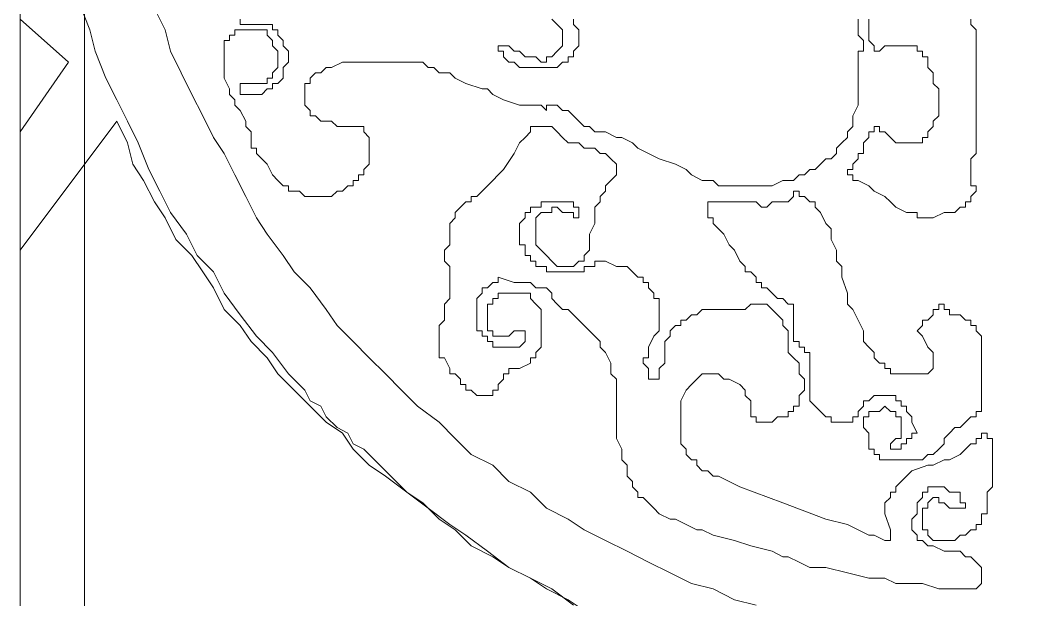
# Model space of a CAD drawing. Extents: x -66030 to 95157, y -13132 to 45879.
# Drawn here: x -50728 to -49999, y 27180 to 27601 of the extents above; entities that cross this region are included whole.
import ezdxf

# ---------------------------------------------------------------- set-up
doc = ezdxf.new("R2010")
doc.units = 0
doc.header["$LTSCALE"] = 100
doc.header["$MEASUREMENT"] = 0
doc.layers.get('0').update_dxf_attribs({"linetype": 'CONTINUOUS'})

msp = doc.modelspace()

# ---------------------------------------------------------------- linework, layer by layer
at = {"lineweight": 0}
for points in [[(-50727.7, 24422.57), (-49235.62, 24422.57), (-49235.62, 29164.42), (-50727.7, 29164.42), (-50727.7, 24422.57)], [(-50680.82, 24469.45), (-49282.49, 24469.45), (-49282.49, 29113.64), (-50680.82, 29113.64), (-50680.82, 24469.45)], [(-50403.5, 27469.23), (-50403.5, 27469.23), (-50403.5, 27469.23), (-50407.41, 27465.32), (-50407.41, 27465.32), (-50411.31, 27461.42), (-50411.31, 27461.42), (-50411.31, 27457.51), (-50415.22, 27453.6), (-50415.22, 27449.7), (-50415.22, 27441.89), (-50415.22, 27437.98), (-50419.12, 27434.07), (-50419.12, 27430.17), (-50419.12, 27426.26), (-50415.22, 27422.36), (-50415.22, 27414.55), (-50415.22, 27410.64), (-50415.22, 27406.73), (-50415.22, 27402.83), (-50415.22, 27398.92), (-50419.12, 27395.02), (-50419.12, 27383.3), (-50423.03, 27379.39), (-50423.03, 27375.49), (-50423.03, 27367.67), (-50423.03, 27367.67), (-50423.03, 27363.77), (-50423.03, 27363.77), (-50423.03, 27359.86), (-50423.03, 27355.96), (-50419.12, 27355.96), (-50415.22, 27348.14), (-50415.22, 27344.24), (-50411.31, 27344.24), (-50407.41, 27340.33), (-50407.41, 27336.43), (-50403.5, 27336.43), (-50403.5, 27332.52), (-50399.59, 27332.52), (-50395.69, 27328.61), (-50395.69, 27328.61), (-50391.78, 27328.61), (-50387.88, 27328.61), (-50387.88, 27328.61), (-50383.97, 27328.61), (-50383.97, 27332.52), (-50380.06, 27332.52), (-50380.06, 27336.43), (-50376.16, 27340.33), (-50376.16, 27344.24), (-50376.16, 27344.24), (-50372.25, 27344.24), (-50372.25, 27344.24), (-50372.25, 27348.14), (-50368.35, 27348.14), (-50368.35, 27348.14), (-50364.44, 27348.14), (-50356.63, 27352.05), (-50356.63, 27352.05), (-50356.63, 27352.05), (-50356.63, 27355.96), (-50352.72, 27355.96), (-50352.72, 27359.86), (-50352.72, 27359.86), (-50348.82, 27363.77), (-50348.82, 27367.67), (-50348.82, 27371.58), (-50348.82, 27371.58), (-50348.82, 27375.49), (-50348.82, 27379.39), (-50348.82, 27379.39), (-50348.82, 27383.3), (-50348.82, 27387.2), (-50348.82, 27387.2), (-50348.82, 27391.11), (-50352.72, 27395.02), (-50352.72, 27395.02), (-50356.63, 27398.92), (-50356.63, 27398.92), (-50356.63, 27402.83), (-50360.53, 27402.83), (-50364.44, 27402.83), (-50364.44, 27402.83), (-50368.35, 27402.83), (-50372.25, 27402.83), (-50376.16, 27402.83), (-50376.16, 27402.83), (-50380.06, 27402.83), (-50380.06, 27398.92), (-50383.97, 27398.92), (-50383.97, 27395.02), (-50387.88, 27395.02), (-50387.88, 27391.11), (-50387.88, 27387.2), (-50387.88, 27387.2), (-50387.88, 27383.3), (-50387.88, 27379.39), (-50387.88, 27375.49), (-50383.97, 27375.49), (-50383.97, 27371.58), (-50380.06, 27371.58), (-50380.06, 27371.58), (-50376.16, 27371.58), (-50376.16, 27371.58), (-50376.16, 27371.58), (-50372.25, 27371.58), (-50372.25, 27371.58), (-50372.25, 27371.58), (-50368.35, 27375.49), (-50368.35, 27375.49), (-50368.35, 27375.49), (-50364.44, 27375.49), (-50360.53, 27375.49), (-50360.53, 27371.58), (-50360.53, 27371.58), (-50360.53, 27371.58), (-50360.53, 27367.67), (-50360.53, 27367.67), (-50360.53, 27367.67), (-50364.44, 27363.77), (-50364.44, 27363.77), (-50364.44, 27363.77), (-50368.35, 27363.77), (-50368.35, 27363.77), (-50372.25, 27363.77), (-50372.25, 27363.77), (-50372.25, 27363.77), (-50376.16, 27363.77), (-50376.16, 27363.77), (-50380.06, 27363.77), (-50383.97, 27363.77), (-50383.97, 27367.67), (-50387.88, 27367.67), (-50387.88, 27367.67), (-50387.88, 27371.58), (-50391.78, 27371.58), (-50391.78, 27371.58), (-50391.78, 27375.49), (-50395.69, 27375.49), (-50395.69, 27379.39), (-50395.69, 27379.39), (-50395.69, 27383.3), (-50395.69, 27383.3), (-50395.69, 27387.2), (-50395.69, 27387.2), (-50395.69, 27391.11), (-50395.69, 27391.11), (-50395.69, 27395.02), (-50395.69, 27395.02), (-50395.69, 27398.92), (-50395.69, 27398.92), (-50391.78, 27402.83), (-50391.78, 27402.83), (-50391.78, 27406.73), (-50387.88, 27406.73), (-50387.88, 27406.73), (-50383.97, 27410.64), (-50383.97, 27410.64), (-50380.06, 27410.64), (-50380.06, 27414.55), (-50368.35, 27410.64), (-50360.53, 27410.64), (-50356.63, 27410.64), (-50352.72, 27406.73), (-50348.82, 27406.73), (-50344.91, 27406.73), (-50344.91, 27406.73), (-50341, 27402.83), (-50341, 27402.83), (-50341, 27402.83), (-50341, 27402.83), (-50341, 27398.92), (-50341, 27398.92), (-50341, 27398.92), (-50337.1, 27395.02), (-50333.19, 27391.11), (-50329.29, 27391.11), (-50325.38, 27387.2), (-50321.47, 27383.3), (-50317.57, 27379.39), (-50317.57, 27379.39), (-50313.66, 27375.49), (-50309.76, 27371.58), (-50309.76, 27371.58), (-50305.85, 27367.67), (-50305.85, 27363.77), (-50301.94, 27359.86), (-50298.04, 27352.05), (-50298.04, 27348.14), (-50298.04, 27344.24), (-50298.04, 27344.24), (-50294.13, 27340.33), (-50294.13, 27332.52), (-50294.13, 27324.71), (-50294.13, 27312.99), (-50294.13, 27305.18), (-50294.13, 27297.37), (-50290.23, 27289.55), (-50290.23, 27285.65), (-50290.23, 27281.74), (-50286.32, 27277.84), (-50286.32, 27273.93), (-50286.32, 27270.02), (-50282.41, 27266.12), (-50282.41, 27262.21), (-50278.51, 27258.31), (-50278.51, 27254.4), (-50274.6, 27254.4), (-50270.7, 27250.49), (-50266.79, 27246.59), (-50266.79, 27246.59), (-50262.89, 27242.68), (-50255.07, 27238.78), (-50251.17, 27238.78), (-50243.36, 27234.87), (-50235.54, 27230.96), (-50231.64, 27230.96), (-50223.83, 27227.06), (-50208.2, 27223.15), (-50196.48, 27219.25), (-50180.86, 27215.34), (-50173.05, 27211.43), (-50169.14, 27211.43), (-50161.33, 27207.53), (-50153.52, 27203.62), (-50149.61, 27203.62), (-50141.8, 27203.62), (-50126.18, 27199.72), (-50110.55, 27195.81), (-50098.83, 27195.81), (-50091.02, 27191.9), (-50079.3, 27191.9), (-50071.49, 27191.9), (-50059.77, 27188), (-50051.96, 27188), (-50044.15, 27188), (-50040.24, 27188), (-50036.34, 27188), (-50032.43, 27188), (-50032.43, 27188), (-50028.53, 27191.9), (-50028.53, 27191.9), (-50028.53, 27191.9), (-50028.53, 27191.9), (-50028.53, 27195.81), (-50028.53, 27195.81), (-50028.53, 27199.72), (-50028.53, 27199.72), (-50028.53, 27203.62), (-50032.43, 27207.53), (-50032.43, 27207.53), (-50032.43, 27207.53), (-50036.34, 27211.43), (-50040.24, 27211.43), (-50040.24, 27211.43), (-50044.15, 27215.34), (-50048.06, 27215.34), (-50051.96, 27215.34), (-50055.87, 27215.34), (-50063.68, 27219.25), (-50063.68, 27219.25), (-50067.59, 27219.25), (-50071.49, 27223.15), (-50071.49, 27223.15), (-50075.4, 27223.15), (-50075.4, 27223.15), (-50075.4, 27227.06), (-50075.4, 27227.06), (-50075.4, 27227.06), (-50079.3, 27230.96), (-50079.3, 27234.87), (-50079.3, 27234.87), (-50079.3, 27238.78), (-50075.4, 27242.68), (-50075.4, 27246.59), (-50075.4, 27246.59), (-50075.4, 27250.49), (-50071.49, 27254.4), (-50071.49, 27254.4), (-50071.49, 27258.31), (-50067.59, 27258.31), (-50067.59, 27262.21), (-50063.68, 27262.21), (-50059.77, 27262.21), (-50055.87, 27262.21), (-50055.87, 27262.21), (-50051.96, 27258.31), (-50048.06, 27258.31), (-50048.06, 27258.31), (-50044.15, 27258.31), (-50044.15, 27254.4), (-50044.15, 27254.4), (-50044.15, 27250.49), (-50040.24, 27250.49), (-50040.24, 27246.59), (-50044.15, 27246.59), (-50044.15, 27246.59), (-50044.15, 27246.59), (-50044.15, 27246.59), (-50044.15, 27246.59), (-50048.06, 27246.59), (-50048.06, 27246.59), (-50051.96, 27246.59), (-50055.87, 27250.49), (-50059.77, 27250.49), (-50059.77, 27254.4), (-50063.68, 27254.4), (-50063.68, 27254.4), (-50063.68, 27254.4), (-50067.59, 27250.49), (-50067.59, 27250.49), (-50067.59, 27250.49), (-50067.59, 27250.49), (-50067.59, 27246.59), (-50071.49, 27246.59), (-50071.49, 27242.68), (-50071.49, 27238.78), (-50071.49, 27234.87), (-50071.49, 27234.87), (-50071.49, 27230.96), (-50067.59, 27230.96), (-50067.59, 27227.06), (-50067.59, 27227.06), (-50067.59, 27227.06), (-50063.68, 27223.15), (-50063.68, 27223.15), (-50063.68, 27223.15), (-50059.77, 27223.15), (-50055.87, 27223.15), (-50051.96, 27223.15), (-50048.06, 27223.15), (-50048.06, 27223.15), (-50044.15, 27227.06), (-50040.24, 27227.06), (-50040.24, 27227.06), (-50036.34, 27230.96), (-50036.34, 27230.96), (-50032.43, 27230.96), (-50032.43, 27234.87), (-50028.53, 27234.87), (-50028.53, 27238.78), (-50028.53, 27242.68), (-50024.62, 27242.68), (-50024.62, 27246.59), (-50024.62, 27250.49), (-50024.62, 27250.49), (-50024.62, 27254.4), (-50024.62, 27258.31), (-50020.72, 27262.21), (-50020.72, 27262.21), (-50020.72, 27266.12), (-50020.72, 27273.93), (-50020.72, 27277.84), (-50020.72, 27281.74), (-50020.72, 27285.65), (-50020.72, 27289.55), (-50020.72, 27297.37), (-50024.62, 27297.37), (-50024.62, 27297.37), (-50024.62, 27301.27), (-50024.62, 27301.27), (-50024.62, 27301.27), (-50024.62, 27301.27), (-50028.53, 27301.27), (-50028.53, 27301.27), (-50028.53, 27301.27), (-50028.53, 27297.37), (-50032.43, 27297.37), (-50032.43, 27293.46), (-50036.34, 27293.46), (-50036.34, 27293.46), (-50040.24, 27289.55), (-50040.24, 27289.55), (-50044.15, 27285.65), (-50051.96, 27281.74), (-50055.87, 27281.74), (-50063.68, 27277.84), (-50067.59, 27277.84), (-50079.3, 27273.93), (-50083.21, 27270.02), (-50087.12, 27266.12), (-50091.02, 27262.21), (-50091.02, 27262.21), (-50091.02, 27258.31), (-50094.93, 27258.31), (-50094.93, 27258.31), (-50094.93, 27254.4), (-50098.83, 27250.49), (-50098.83, 27250.49), (-50098.83, 27246.59), (-50098.83, 27246.59), (-50098.83, 27242.68), (-50094.93, 27230.96), (-50094.93, 27227.06), (-50094.93, 27227.06), (-50094.93, 27227.06), (-50094.93, 27223.15), (-50094.93, 27223.15), (-50098.83, 27223.15), (-50098.83, 27223.15), (-50098.83, 27223.15), (-50106.65, 27227.06), (-50110.55, 27227.06), (-50126.18, 27234.87), (-50141.8, 27238.78), (-50173.05, 27250.49), (-50204.3, 27262.21), (-50212.11, 27266.12), (-50219.92, 27270.02), (-50223.83, 27270.02), (-50227.73, 27273.93), (-50231.64, 27273.93), (-50235.54, 27277.84), (-50235.54, 27281.74), (-50239.45, 27281.74), (-50243.36, 27285.65), (-50243.36, 27289.55), (-50247.26, 27293.46), (-50247.26, 27297.37), (-50247.26, 27301.27), (-50247.26, 27305.18), (-50247.26, 27309.08), (-50247.26, 27312.99), (-50247.26, 27320.8), (-50247.26, 27324.71), (-50243.36, 27332.52), (-50239.45, 27336.43), (-50235.54, 27340.33), (-50235.54, 27340.33), (-50235.54, 27340.33), (-50231.64, 27344.24), (-50231.64, 27344.24), (-50227.73, 27344.24), (-50227.73, 27344.24), (-50223.83, 27344.24), (-50219.92, 27344.24), (-50216.01, 27340.33), (-50212.11, 27340.33), (-50204.3, 27336.43), (-50204.3, 27336.43), (-50204.3, 27336.43), (-50200.39, 27332.52), (-50200.39, 27332.52), (-50200.39, 27332.52), (-50200.39, 27328.61), (-50196.48, 27324.71), (-50196.48, 27320.8), (-50196.48, 27316.9), (-50196.48, 27316.9), (-50196.48, 27312.99), (-50192.58, 27312.99), (-50192.58, 27312.99), (-50192.58, 27309.08), (-50192.58, 27309.08), (-50188.67, 27309.08), (-50188.67, 27309.08), (-50184.77, 27309.08), (-50180.86, 27309.08), (-50180.86, 27309.08), (-50176.95, 27312.99), (-50173.05, 27312.99), (-50173.05, 27312.99), (-50169.14, 27312.99), (-50169.14, 27312.99), (-50169.14, 27316.9), (-50165.24, 27316.9), (-50165.24, 27316.9), (-50165.24, 27320.8), (-50161.33, 27320.8), (-50161.33, 27324.71), (-50161.33, 27328.61), (-50157.42, 27332.52), (-50157.42, 27332.52), (-50157.42, 27336.43), (-50157.42, 27340.33), (-50161.33, 27344.24), (-50161.33, 27348.14), (-50161.33, 27352.05), (-50165.24, 27355.96), (-50165.24, 27355.96), (-50169.14, 27359.86), (-50169.14, 27359.86), (-50169.14, 27359.86), (-50169.14, 27363.77), (-50169.14, 27367.67), (-50169.14, 27371.58), (-50169.14, 27375.49), (-50173.05, 27379.39), (-50173.05, 27379.39), (-50173.05, 27383.3), (-50173.05, 27383.3), (-50176.95, 27387.2), (-50176.95, 27387.2), (-50176.95, 27387.2), (-50180.86, 27391.11), (-50180.86, 27391.11), (-50180.86, 27391.11), (-50184.77, 27395.02), (-50184.77, 27395.02), (-50188.67, 27395.02), (-50188.67, 27395.02), (-50192.58, 27395.02), (-50192.58, 27395.02), (-50196.48, 27395.02), (-50200.39, 27391.11), (-50204.3, 27391.11), (-50208.2, 27391.11), (-50212.11, 27391.11), (-50216.01, 27391.11), (-50219.92, 27391.11), (-50223.83, 27391.11), (-50227.73, 27391.11), (-50231.64, 27391.11), (-50235.54, 27387.2), (-50239.45, 27387.2), (-50243.36, 27383.3), (-50247.26, 27383.3), (-50247.26, 27379.39), (-50251.17, 27379.39), (-50251.17, 27379.39), (-50255.07, 27375.49), (-50255.07, 27375.49), (-50255.07, 27371.58), (-50255.07, 27371.58), (-50258.98, 27367.67), (-50258.98, 27367.67), (-50258.98, 27363.77), (-50258.98, 27363.77), (-50258.98, 27359.86), (-50258.98, 27355.96), (-50258.98, 27352.05), (-50262.89, 27348.14), (-50262.89, 27344.24), (-50262.89, 27344.24), (-50262.89, 27340.33), (-50262.89, 27340.33), (-50266.79, 27340.33), (-50266.79, 27340.33), (-50266.79, 27340.33), (-50266.79, 27340.33), (-50270.7, 27340.33), (-50270.7, 27344.24), (-50270.7, 27344.24), (-50270.7, 27348.14), (-50274.6, 27352.05), (-50274.6, 27355.96), (-50270.7, 27355.96), (-50270.7, 27359.86), (-50270.7, 27363.77), (-50266.79, 27371.58), (-50262.89, 27375.49), (-50262.89, 27379.39), (-50262.89, 27383.3), (-50262.89, 27383.3), (-50262.89, 27387.2), (-50262.89, 27391.11), (-50262.89, 27395.02), (-50262.89, 27398.92), (-50266.79, 27398.92), (-50266.79, 27402.83), (-50266.79, 27402.83), (-50270.7, 27406.73), (-50270.7, 27410.64), (-50274.6, 27410.64), (-50274.6, 27414.55), (-50278.51, 27414.55), (-50282.41, 27418.45), (-50282.41, 27418.45), (-50286.32, 27422.36), (-50290.23, 27422.36), (-50294.13, 27422.36), (-50294.13, 27422.36), (-50301.94, 27426.26), (-50309.76, 27426.26), (-50309.76, 27422.36), (-50313.66, 27422.36), (-50317.57, 27422.36), (-50317.57, 27418.45), (-50321.47, 27418.45), (-50321.47, 27418.45), (-50325.38, 27418.45), (-50329.29, 27418.45), (-50329.29, 27418.45), (-50333.19, 27418.45), (-50337.1, 27418.45), (-50337.1, 27418.45), (-50341, 27418.45), (-50344.91, 27418.45), (-50344.91, 27422.36), (-50348.82, 27422.36), (-50348.82, 27422.36), (-50352.72, 27422.36), (-50352.72, 27426.26), (-50356.63, 27426.26), (-50356.63, 27430.17), (-50360.53, 27430.17), (-50360.53, 27430.17), (-50360.53, 27434.07), (-50360.53, 27434.07), (-50360.53, 27437.98), (-50364.44, 27437.98), (-50364.44, 27441.89), (-50364.44, 27441.89), (-50364.44, 27445.79), (-50364.44, 27449.7), (-50364.44, 27453.6), (-50360.53, 27457.51), (-50360.53, 27457.51), (-50360.53, 27461.42), (-50356.63, 27461.42), (-50356.63, 27461.42), (-50356.63, 27465.32), (-50352.72, 27465.32), (-50352.72, 27465.32), (-50348.82, 27465.32), (-50348.82, 27469.23), (-50344.91, 27469.23), (-50344.91, 27469.23), (-50341, 27469.23), (-50341, 27469.23), (-50337.1, 27469.23), (-50337.1, 27469.23), (-50333.19, 27469.23), (-50329.29, 27469.23), (-50329.29, 27469.23), (-50325.38, 27469.23), (-50325.38, 27465.32), (-50321.47, 27465.32), (-50321.47, 27461.42), (-50321.47, 27461.42), (-50321.47, 27461.42), (-50321.47, 27457.51), (-50321.47, 27457.51), (-50321.47, 27457.51), (-50321.47, 27457.51), (-50321.47, 27457.51), (-50325.38, 27457.51), (-50325.38, 27461.42), (-50329.29, 27461.42), (-50329.29, 27461.42), (-50333.19, 27461.42), (-50333.19, 27461.42), (-50337.1, 27465.32), (-50337.1, 27465.32), (-50341, 27465.32), (-50341, 27461.42), (-50344.91, 27461.42), (-50344.91, 27461.42), (-50348.82, 27461.42), (-50348.82, 27461.42), (-50352.72, 27457.51), (-50352.72, 27457.51), (-50352.72, 27453.6), (-50352.72, 27449.7), (-50352.72, 27445.79), (-50352.72, 27441.89), (-50352.72, 27437.98), (-50348.82, 27434.07), (-50348.82, 27434.07), (-50344.91, 27430.17), (-50344.91, 27430.17), (-50341, 27426.26), (-50341, 27426.26), (-50337.1, 27422.36), (-50333.19, 27422.36), (-50333.19, 27422.36), (-50329.29, 27422.36), (-50329.29, 27422.36), (-50325.38, 27422.36), (-50325.38, 27422.36), (-50325.38, 27422.36), (-50321.47, 27426.26), (-50321.47, 27426.26), (-50317.57, 27426.26), (-50317.57, 27426.26), (-50317.57, 27430.17), (-50313.66, 27434.07), (-50313.66, 27434.07), (-50313.66, 27437.98), (-50313.66, 27441.89), (-50313.66, 27445.79), (-50309.76, 27453.6), (-50309.76, 27457.51), (-50309.76, 27461.42), (-50309.76, 27465.32), (-50309.76, 27465.32), (-50305.85, 27469.23), (-50305.85, 27473.13), (-50301.94, 27477.04), (-50301.94, 27480.95), (-50298.04, 27484.85), (-50298.04, 27484.85), (-50294.13, 27488.76), (-50294.13, 27488.76), (-50294.13, 27492.66), (-50294.13, 27492.66), (-50294.13, 27496.57), (-50298.04, 27500.48), (-50298.04, 27500.48), (-50298.04, 27500.48), (-50298.04, 27500.48), (-50298.04, 27500.48), (-50301.94, 27504.38), (-50305.85, 27504.38), (-50309.76, 27508.29), (-50317.57, 27508.29), (-50321.47, 27512.19), (-50325.38, 27512.19), (-50325.38, 27512.19), (-50325.38, 27512.19), (-50329.29, 27512.19), (-50329.29, 27512.19), (-50329.29, 27512.19), (-50333.19, 27516.1), (-50333.19, 27516.1), (-50337.1, 27520.01), (-50341, 27523.91), (-50344.91, 27523.91), (-50344.91, 27523.91), (-50348.82, 27523.91), (-50348.82, 27523.91), (-50352.72, 27523.91), (-50352.72, 27523.91), (-50352.72, 27523.91), (-50356.63, 27523.91), (-50356.63, 27520.01), (-50360.53, 27516.1), (-50364.44, 27512.19), (-50368.35, 27504.38), (-50376.16, 27492.66), (-50380.06, 27488.76), (-50383.97, 27484.85), (-50387.88, 27480.95), (-50391.78, 27477.04), (-50391.78, 27477.04), (-50395.69, 27473.13), (-50395.69, 27473.13), (-50395.69, 27473.13), (-50399.59, 27473.13), (-50399.59, 27469.23), (-50399.59, 27469.23), (-50403.5, 27469.23)], [(-50192.58, 27469.23), (-50192.58, 27469.23), (-50196.48, 27469.23), (-50208.2, 27469.23), (-50219.92, 27469.23), (-50227.73, 27469.23), (-50227.73, 27469.23), (-50227.73, 27469.23), (-50227.73, 27469.23), (-50227.73, 27465.32), (-50227.73, 27465.32), (-50227.73, 27461.42), (-50227.73, 27461.42), (-50227.73, 27457.51), (-50227.73, 27457.51), (-50223.83, 27457.51), (-50223.83, 27457.51), (-50223.83, 27453.6), (-50216.01, 27445.79), (-50212.11, 27437.98), (-50208.2, 27434.07), (-50204.3, 27426.26), (-50200.39, 27422.36), (-50200.39, 27418.45), (-50196.48, 27418.45), (-50192.58, 27414.55), (-50192.58, 27410.64), (-50188.67, 27410.64), (-50188.67, 27406.73), (-50184.77, 27406.73), (-50180.86, 27402.83), (-50180.86, 27402.83), (-50176.95, 27398.92), (-50173.05, 27398.92), (-50169.14, 27395.02), (-50169.14, 27395.02), (-50169.14, 27395.02), (-50165.24, 27395.02), (-50165.24, 27391.11), (-50165.24, 27391.11), (-50165.24, 27387.2), (-50165.24, 27387.2), (-50165.24, 27383.3), (-50165.24, 27379.39), (-50165.24, 27375.49), (-50165.24, 27371.58), (-50165.24, 27371.58), (-50165.24, 27367.67), (-50161.33, 27367.67), (-50161.33, 27367.67), (-50161.33, 27363.77), (-50157.42, 27363.77), (-50157.42, 27363.77), (-50157.42, 27359.86), (-50153.52, 27359.86), (-50153.52, 27355.96), (-50153.52, 27355.96), (-50153.52, 27352.05), (-50153.52, 27348.14), (-50153.52, 27348.14), (-50153.52, 27344.24), (-50153.52, 27340.33), (-50153.52, 27336.43), (-50153.52, 27336.43), (-50153.52, 27332.52), (-50153.52, 27332.52), (-50153.52, 27328.61), (-50153.52, 27328.61), (-50153.52, 27324.71), (-50153.52, 27324.71), (-50153.52, 27324.71), (-50149.61, 27320.8), (-50149.61, 27320.8), (-50145.71, 27316.9), (-50145.71, 27316.9), (-50141.8, 27312.99), (-50137.89, 27312.99), (-50137.89, 27309.08), (-50133.99, 27309.08), (-50130.08, 27309.08), (-50130.08, 27309.08), (-50126.18, 27309.08), (-50126.18, 27309.08), (-50122.27, 27309.08), (-50122.27, 27312.99), (-50118.36, 27312.99), (-50118.36, 27312.99), (-50118.36, 27316.9), (-50114.46, 27320.8), (-50114.46, 27320.8), (-50114.46, 27324.71), (-50110.55, 27324.71), (-50110.55, 27324.71), (-50106.65, 27328.61), (-50106.65, 27328.61), (-50102.74, 27328.61), (-50098.83, 27328.61), (-50098.83, 27328.61), (-50094.93, 27328.61), (-50091.02, 27328.61), (-50091.02, 27324.71), (-50087.12, 27324.71), (-50087.12, 27324.71), (-50087.12, 27320.8), (-50083.21, 27320.8), (-50083.21, 27316.9), (-50083.21, 27316.9), (-50079.3, 27312.99), (-50079.3, 27312.99), (-50079.3, 27309.08), (-50075.4, 27301.27), (-50079.3, 27301.27), (-50079.3, 27301.27), (-50079.3, 27297.37), (-50079.3, 27297.37), (-50083.21, 27297.37), (-50083.21, 27293.46), (-50083.21, 27293.46), (-50087.12, 27293.46), (-50087.12, 27289.55), (-50087.12, 27289.55), (-50091.02, 27289.55), (-50091.02, 27289.55), (-50091.02, 27289.55), (-50094.93, 27289.55), (-50094.93, 27289.55), (-50094.93, 27293.46), (-50094.93, 27293.46), (-50094.93, 27293.46), (-50094.93, 27293.46), (-50091.02, 27297.37), (-50091.02, 27297.37), (-50091.02, 27297.37), (-50087.12, 27297.37), (-50087.12, 27301.27), (-50087.12, 27305.18), (-50087.12, 27305.18), (-50087.12, 27309.08), (-50087.12, 27312.99), (-50091.02, 27312.99), (-50091.02, 27316.9), (-50091.02, 27316.9), (-50091.02, 27316.9), (-50091.02, 27316.9), (-50094.93, 27316.9), (-50098.83, 27320.8), (-50098.83, 27320.8), (-50102.74, 27316.9), (-50106.65, 27316.9), (-50106.65, 27316.9), (-50110.55, 27316.9), (-50110.55, 27312.99), (-50110.55, 27312.99), (-50114.46, 27312.99), (-50114.46, 27309.08), (-50114.46, 27309.08), (-50114.46, 27305.18), (-50110.55, 27301.27), (-50110.55, 27297.37), (-50110.55, 27293.46), (-50110.55, 27289.55), (-50106.65, 27289.55), (-50106.65, 27285.65), (-50106.65, 27285.65), (-50102.74, 27285.65), (-50102.74, 27281.74), (-50098.83, 27281.74), (-50094.93, 27281.74), (-50094.93, 27281.74), (-50091.02, 27281.74), (-50091.02, 27281.74), (-50087.12, 27281.74), (-50083.21, 27281.74), (-50083.21, 27281.74), (-50079.3, 27281.74), (-50075.4, 27281.74), (-50075.4, 27281.74), (-50071.49, 27281.74), (-50067.59, 27285.65), (-50063.68, 27285.65), (-50063.68, 27285.65), (-50059.77, 27289.55), (-50059.77, 27289.55), (-50055.87, 27293.46), (-50055.87, 27293.46), (-50055.87, 27297.37), (-50055.87, 27297.37), (-50051.96, 27301.27), (-50051.96, 27301.27), (-50048.06, 27305.18), (-50048.06, 27305.18), (-50044.15, 27305.18), (-50040.24, 27309.08), (-50036.34, 27312.99), (-50036.34, 27312.99), (-50032.43, 27312.99), (-50032.43, 27316.9), (-50028.53, 27316.9), (-50028.53, 27320.8), (-50028.53, 27320.8), (-50028.53, 27324.71), (-50028.53, 27324.71), (-50028.53, 27332.52), (-50028.53, 27336.43), (-50028.53, 27340.33), (-50028.53, 27344.24), (-50028.53, 27348.14), (-50028.53, 27352.05), (-50028.53, 27359.86), (-50028.53, 27363.77), (-50028.53, 27367.67), (-50028.53, 27371.58), (-50032.43, 27375.49), (-50032.43, 27379.39), (-50036.34, 27379.39), (-50036.34, 27383.3), (-50036.34, 27383.3), (-50040.24, 27383.3), (-50040.24, 27383.3), (-50040.24, 27383.3), (-50044.15, 27387.2), (-50044.15, 27387.2), (-50048.06, 27387.2), (-50051.96, 27387.2), (-50051.96, 27387.2), (-50051.96, 27391.11), (-50051.96, 27391.11), (-50051.96, 27391.11), (-50055.87, 27391.11), (-50055.87, 27395.02), (-50059.77, 27395.02), (-50059.77, 27391.11), (-50059.77, 27391.11), (-50063.68, 27391.11), (-50063.68, 27391.11), (-50063.68, 27387.2), (-50067.59, 27383.3), (-50071.49, 27383.3), (-50071.49, 27379.39), (-50075.4, 27375.49), (-50075.4, 27375.49), (-50071.49, 27371.58), (-50067.59, 27363.77), (-50063.68, 27359.86), (-50063.68, 27355.96), (-50063.68, 27352.05), (-50063.68, 27352.05), (-50063.68, 27352.05), (-50063.68, 27348.14), (-50063.68, 27348.14), (-50063.68, 27348.14), (-50063.68, 27348.14), (-50067.59, 27344.24), (-50067.59, 27344.24), (-50071.49, 27344.24), (-50075.4, 27344.24), (-50075.4, 27344.24), (-50079.3, 27344.24), (-50083.21, 27344.24), (-50083.21, 27344.24), (-50087.12, 27344.24), (-50091.02, 27344.24), (-50091.02, 27344.24), (-50094.93, 27344.24), (-50094.93, 27348.14), (-50098.83, 27348.14), (-50098.83, 27352.05), (-50102.74, 27352.05), (-50106.65, 27355.96), (-50106.65, 27359.86), (-50110.55, 27363.77), (-50110.55, 27363.77), (-50114.46, 27367.67), (-50114.46, 27375.49), (-50118.36, 27383.3), (-50122.27, 27391.11), (-50126.18, 27395.02), (-50126.18, 27398.92), (-50126.18, 27402.83), (-50130.08, 27414.55), (-50130.08, 27422.36), (-50133.99, 27426.26), (-50133.99, 27434.07), (-50137.89, 27441.89), (-50137.89, 27449.7), (-50141.8, 27453.6), (-50145.71, 27461.42), (-50145.71, 27461.42), (-50149.61, 27465.32), (-50149.61, 27469.23), (-50153.52, 27469.23), (-50153.52, 27469.23), (-50157.42, 27473.13), (-50157.42, 27473.13), (-50161.33, 27473.13), (-50161.33, 27477.04), (-50165.24, 27477.04), (-50165.24, 27473.13), (-50165.24, 27473.13), (-50165.24, 27473.13), (-50169.14, 27469.23), (-50169.14, 27469.23), (-50173.05, 27469.23), (-50176.95, 27469.23), (-50180.86, 27469.23), (-50184.77, 27465.32), (-50188.67, 27465.32), (-50192.58, 27469.23)]]:
    msp.add_lwpolyline(points, close=True, dxfattribs=at)
for points in [[(-50325.38, 27176.28), (-50341, 27188), (-50356.63, 27195.81), (-50372.25, 27203.62), (-50387.88, 27215.34), (-50403.5, 27227.06), (-50415.22, 27234.87), (-50430.84, 27246.59), (-50446.47, 27258.31), (-50458.18, 27270.02), (-50469.9, 27281.74), (-50477.71, 27289.55), (-50485.53, 27293.46), (-50489.43, 27301.27), (-50497.24, 27305.18), (-50505.06, 27312.99), (-50508.96, 27320.8), (-50516.77, 27324.71), (-50520.68, 27332.52), (-50532.4, 27344.24), (-50544.11, 27359.86), (-50555.83, 27371.58), (-50567.55, 27387.2), (-50579.27, 27402.83), (-50587.08, 27418.45), (-50598.8, 27430.17), (-50606.61, 27445.79), (-50618.33, 27461.42), (-50626.14, 27477.04), (-50633.95, 27492.66), (-50641.76, 27512.19), (-50649.58, 27527.82), (-50657.39, 27543.44), (-50665.2, 27559.07), (-50673.01, 27578.6), (-50676.92, 27594.22), (-50684.73, 27613.75)], [(-50192.58, 27176.28), (-50208.2, 27180.19), (-50223.83, 27188), (-50239.45, 27191.9), (-50255.07, 27199.72), (-50270.7, 27207.53), (-50286.32, 27215.34), (-50301.94, 27223.15), (-50317.57, 27230.96), (-50329.29, 27238.78), (-50344.91, 27246.59), (-50356.63, 27258.31), (-50372.25, 27266.12), (-50383.97, 27277.84), (-50399.59, 27285.65), (-50411.31, 27297.37), (-50423.03, 27309.08), (-50438.65, 27320.8), (-50450.37, 27332.52), (-50462.09, 27344.24), (-50473.81, 27355.96), (-50485.53, 27367.67), (-50497.24, 27379.39), (-50505.06, 27391.11), (-50516.77, 27406.73), (-50528.49, 27418.45), (-50536.3, 27430.17), (-50548.02, 27445.79), (-50555.83, 27457.51), (-50563.64, 27473.13), (-50571.46, 27488.76), (-50579.27, 27504.38), (-50587.08, 27516.1), (-50594.89, 27531.72), (-50602.7, 27547.35), (-50610.52, 27562.97), (-50618.33, 27578.6), (-50622.23, 27594.22), (-50630.05, 27609.84)], [(-50727.7, 27602.03), (-50692.54, 27570.78), (-50727.7, 27520.01), (-50727.7, 27434.07), (-50657.39, 27527.82), (-50649.58, 27512.19), (-50645.67, 27496.57), (-50637.86, 27484.85), (-50630.05, 27469.23), (-50622.23, 27457.51), (-50614.42, 27441.89), (-50602.7, 27430.17), (-50594.89, 27418.45), (-50587.08, 27406.73), (-50579.27, 27391.11), (-50567.55, 27379.39), (-50559.74, 27367.67), (-50548.02, 27355.96), (-50540.21, 27344.24), (-50528.49, 27332.52), (-50516.77, 27320.8), (-50505.06, 27309.08), (-50493.34, 27301.27), (-50485.53, 27289.55), (-50473.81, 27277.84), (-50462.09, 27270.02), (-50446.47, 27258.31), (-50434.75, 27250.49), (-50423.03, 27238.78), (-50411.31, 27230.96), (-50399.59, 27219.25), (-50383.97, 27211.43), (-50372.25, 27203.62), (-50356.63, 27195.81), (-50344.91, 27188), (-50329.29, 27180.19), (-50317.57, 27172.38)], [(-50567.55, 27602.03), (-50567.55, 27598.13), (-50563.64, 27598.13), (-50563.64, 27598.13), (-50563.64, 27598.13), (-50559.74, 27598.13), (-50555.83, 27598.13), (-50555.83, 27598.13), (-50551.93, 27598.13), (-50551.93, 27598.13), (-50548.02, 27598.13), (-50548.02, 27598.13), (-50544.11, 27598.13), (-50544.11, 27594.22), (-50540.21, 27594.22), (-50540.21, 27594.22), (-50540.21, 27590.31), (-50540.21, 27590.31), (-50536.3, 27586.41), (-50536.3, 27582.5), (-50532.4, 27578.6), (-50532.4, 27574.69), (-50532.4, 27570.78), (-50536.3, 27566.88), (-50536.3, 27566.88), (-50536.3, 27562.97), (-50536.3, 27562.97), (-50536.3, 27559.07), (-50536.3, 27559.07), (-50540.21, 27555.16), (-50540.21, 27555.16), (-50544.11, 27555.16), (-50544.11, 27551.25), (-50548.02, 27551.25), (-50548.02, 27551.25), (-50551.93, 27547.35), (-50559.74, 27547.35), (-50559.74, 27547.35), (-50563.64, 27547.35), (-50563.64, 27547.35), (-50563.64, 27547.35), (-50567.55, 27547.35), (-50567.55, 27547.35), (-50567.55, 27551.25), (-50567.55, 27551.25), (-50567.55, 27555.16), (-50563.64, 27555.16), (-50559.74, 27555.16), (-50555.83, 27555.16), (-50555.83, 27555.16), (-50551.93, 27555.16), (-50548.02, 27555.16), (-50548.02, 27559.07), (-50548.02, 27559.07), (-50544.11, 27559.07), (-50544.11, 27562.97), (-50544.11, 27562.97), (-50544.11, 27562.97), (-50544.11, 27562.97), (-50540.21, 27566.88), (-50540.21, 27566.88), (-50540.21, 27570.78), (-50540.21, 27570.78), (-50540.21, 27574.69), (-50540.21, 27578.6), (-50544.11, 27582.5), (-50544.11, 27586.41), (-50544.11, 27586.41), (-50544.11, 27586.41), (-50548.02, 27590.31), (-50548.02, 27590.31), (-50548.02, 27594.22), (-50551.93, 27594.22), (-50555.83, 27594.22), (-50555.83, 27594.22), (-50559.74, 27594.22), (-50559.74, 27594.22), (-50563.64, 27594.22), (-50567.55, 27594.22), (-50567.55, 27594.22), (-50571.46, 27594.22), (-50571.46, 27590.31), (-50575.36, 27590.31), (-50575.36, 27586.41), (-50579.27, 27586.41), (-50579.27, 27582.5), (-50579.27, 27582.5), (-50579.27, 27578.6), (-50579.27, 27574.69), (-50579.27, 27574.69), (-50579.27, 27570.78), (-50579.27, 27570.78), (-50579.27, 27566.88), (-50579.27, 27562.97), (-50579.27, 27559.07), (-50575.36, 27551.25), (-50575.36, 27547.35), (-50571.46, 27543.44), (-50571.46, 27539.54), (-50567.55, 27535.63), (-50563.64, 27527.82), (-50563.64, 27527.82), (-50563.64, 27523.91), (-50559.74, 27520.01), (-50559.74, 27516.1), (-50559.74, 27516.1), (-50559.74, 27512.19), (-50559.74, 27508.29), (-50555.83, 27508.29), (-50555.83, 27504.38), (-50551.93, 27500.48), (-50548.02, 27496.57), (-50544.11, 27488.76), (-50544.11, 27488.76), (-50540.21, 27484.85), (-50540.21, 27484.85), (-50536.3, 27480.95), (-50536.3, 27480.95), (-50536.3, 27480.95), (-50532.4, 27480.95), (-50532.4, 27477.04), (-50528.49, 27477.04), (-50524.58, 27477.04), (-50524.58, 27477.04), (-50520.68, 27473.13), (-50516.77, 27473.13), (-50516.77, 27473.13), (-50512.87, 27473.13), (-50508.96, 27473.13), (-50505.06, 27473.13), (-50501.15, 27473.13), (-50501.15, 27473.13), (-50497.24, 27477.04), (-50493.34, 27477.04), (-50493.34, 27477.04), (-50489.43, 27480.95), (-50485.53, 27480.95), (-50485.53, 27484.85), (-50481.62, 27484.85), (-50481.62, 27488.76), (-50477.71, 27488.76), (-50477.71, 27488.76), (-50477.71, 27492.66), (-50477.71, 27492.66), (-50473.81, 27496.57), (-50473.81, 27500.48), (-50473.81, 27500.48), (-50473.81, 27504.38), (-50473.81, 27504.38), (-50473.81, 27512.19), (-50473.81, 27512.19), (-50473.81, 27516.1), (-50477.71, 27520.01), (-50477.71, 27520.01), (-50477.71, 27523.91), (-50481.62, 27523.91), (-50481.62, 27523.91), (-50481.62, 27523.91), (-50485.53, 27523.91), (-50489.43, 27523.91), (-50493.34, 27523.91), (-50497.24, 27523.91), (-50501.15, 27527.82), (-50505.06, 27527.82), (-50508.96, 27527.82), (-50508.96, 27527.82), (-50512.87, 27531.72), (-50516.77, 27531.72), (-50516.77, 27535.63), (-50516.77, 27535.63), (-50516.77, 27535.63), (-50520.68, 27539.54), (-50520.68, 27539.54), (-50520.68, 27539.54), (-50520.68, 27543.44), (-50520.68, 27543.44), (-50520.68, 27543.44), (-50520.68, 27547.35), (-50520.68, 27551.25), (-50520.68, 27551.25), (-50520.68, 27555.16), (-50520.68, 27555.16), (-50516.77, 27555.16), (-50516.77, 27559.07), (-50516.77, 27559.07), (-50512.87, 27562.97), (-50512.87, 27562.97), (-50508.96, 27562.97), (-50505.06, 27566.88), (-50501.15, 27566.88), (-50493.34, 27570.78), (-50489.43, 27570.78), (-50485.53, 27570.78), (-50477.71, 27570.78), (-50473.81, 27570.78), (-50462.09, 27570.78), (-50458.18, 27570.78), (-50454.28, 27570.78), (-50446.47, 27570.78), (-50438.65, 27570.78), (-50434.75, 27570.78), (-50430.84, 27566.88), (-50426.94, 27566.88), (-50423.03, 27562.97), (-50415.22, 27562.97), (-50411.31, 27559.07), (-50403.5, 27555.16), (-50391.78, 27551.25), (-50387.88, 27551.25), (-50383.97, 27547.35), (-50376.16, 27543.44), (-50364.44, 27539.54), (-50360.53, 27539.54), (-50356.63, 27539.54), (-50348.82, 27539.54), (-50344.91, 27535.63), (-50344.91, 27539.54), (-50341, 27539.54), (-50341, 27539.54), (-50341, 27539.54), (-50337.1, 27539.54), (-50337.1, 27539.54), (-50333.19, 27535.63), (-50329.29, 27535.63), (-50329.29, 27535.63), (-50325.38, 27531.72), (-50321.47, 27527.82), (-50317.57, 27523.91), (-50313.66, 27523.91), (-50313.66, 27523.91), (-50309.76, 27520.01), (-50309.76, 27520.01), (-50309.76, 27520.01), (-50305.85, 27520.01), (-50301.94, 27520.01), (-50301.94, 27520.01), (-50294.13, 27516.1), (-50290.23, 27516.1), (-50282.41, 27512.19), (-50278.51, 27508.29), (-50262.89, 27500.48), (-50251.17, 27496.57), (-50243.36, 27492.66), (-50239.45, 27488.76), (-50231.64, 27484.85), (-50223.83, 27484.85), (-50219.92, 27480.95), (-50219.92, 27480.95), (-50216.01, 27480.95), (-50212.11, 27480.95), (-50208.2, 27480.95), (-50200.39, 27480.95), (-50196.48, 27480.95), (-50188.67, 27480.95), (-50184.77, 27480.95), (-50180.86, 27480.95), (-50173.05, 27484.85), (-50169.14, 27484.85), (-50165.24, 27484.85), (-50161.33, 27488.76), (-50157.42, 27488.76), (-50153.52, 27492.66), (-50149.61, 27492.66), (-50145.71, 27496.57), (-50141.8, 27500.48), (-50137.89, 27500.48), (-50133.99, 27504.38), (-50133.99, 27508.29), (-50130.08, 27512.19), (-50126.18, 27516.1), (-50126.18, 27520.01), (-50122.27, 27523.91), (-50122.27, 27527.82), (-50122.27, 27531.72), (-50118.36, 27539.54), (-50118.36, 27543.44), (-50118.36, 27547.35), (-50118.36, 27555.16), (-50118.36, 27559.07), (-50118.36, 27566.88), (-50118.36, 27570.78), (-50118.36, 27578.6), (-50114.46, 27578.6), (-50114.46, 27582.5), (-50114.46, 27582.5), (-50114.46, 27586.41), (-50118.36, 27590.31), (-50118.36, 27594.22), (-50118.36, 27598.13), (-50118.36, 27602.03)], [(-50325.38, 27602.03), (-50325.38, 27598.13), (-50325.38, 27598.13), (-50321.47, 27594.22), (-50321.47, 27590.31), (-50321.47, 27586.41), (-50321.47, 27582.5), (-50321.47, 27582.5), (-50325.38, 27578.6), (-50325.38, 27574.69), (-50329.29, 27574.69), (-50329.29, 27570.78), (-50333.19, 27570.78), (-50333.19, 27570.78), (-50337.1, 27566.88), (-50341, 27566.88), (-50341, 27566.88), (-50344.91, 27566.88), (-50348.82, 27566.88), (-50356.63, 27566.88), (-50364.44, 27566.88), (-50368.35, 27570.78), (-50368.35, 27570.78), (-50372.25, 27570.78), (-50372.25, 27570.78), (-50376.16, 27574.69), (-50376.16, 27574.69), (-50376.16, 27578.6), (-50380.06, 27578.6), (-50380.06, 27582.5), (-50380.06, 27582.5), (-50380.06, 27582.5), (-50380.06, 27582.5), (-50380.06, 27582.5), (-50376.16, 27582.5), (-50376.16, 27582.5), (-50372.25, 27582.5), (-50368.35, 27578.6), (-50364.44, 27578.6), (-50360.53, 27574.69), (-50356.63, 27574.69), (-50352.72, 27574.69), (-50348.82, 27570.78), (-50348.82, 27570.78), (-50344.91, 27570.78), (-50344.91, 27574.69), (-50344.91, 27574.69), (-50341, 27574.69), (-50341, 27574.69), (-50341, 27574.69), (-50337.1, 27578.6), (-50337.1, 27578.6), (-50337.1, 27578.6), (-50333.19, 27582.5), (-50333.19, 27586.41), (-50333.19, 27586.41), (-50333.19, 27590.31), (-50333.19, 27594.22), (-50333.19, 27594.22), (-50337.1, 27598.13), (-50337.1, 27598.13), (-50341, 27602.03)], [(-50110.55, 27602.03), (-50110.55, 27598.13), (-50110.55, 27590.31), (-50110.55, 27586.41), (-50106.65, 27582.5), (-50106.65, 27578.6), (-50106.65, 27578.6), (-50106.65, 27578.6), (-50102.74, 27578.6), (-50098.83, 27582.5), (-50094.93, 27582.5), (-50091.02, 27582.5), (-50087.12, 27582.5), (-50083.21, 27582.5), (-50083.21, 27582.5), (-50079.3, 27582.5), (-50079.3, 27582.5), (-50079.3, 27582.5), (-50075.4, 27582.5), (-50075.4, 27578.6), (-50071.49, 27578.6), (-50071.49, 27578.6), (-50071.49, 27574.69), (-50067.59, 27574.69), (-50067.59, 27570.78), (-50067.59, 27566.88), (-50063.68, 27562.97), (-50063.68, 27555.16), (-50059.77, 27551.25), (-50059.77, 27547.35), (-50059.77, 27543.44), (-50059.77, 27539.54), (-50059.77, 27535.63), (-50059.77, 27535.63), (-50059.77, 27531.72), (-50063.68, 27527.82), (-50063.68, 27523.91), (-50063.68, 27523.91), (-50067.59, 27520.01), (-50067.59, 27520.01), (-50067.59, 27516.1), (-50071.49, 27516.1), (-50071.49, 27512.19), (-50075.4, 27512.19), (-50079.3, 27512.19), (-50083.21, 27512.19), (-50083.21, 27512.19), (-50091.02, 27512.19), (-50094.93, 27516.1), (-50098.83, 27520.01), (-50102.74, 27520.01), (-50102.74, 27523.91), (-50106.65, 27523.91), (-50106.65, 27520.01), (-50110.55, 27520.01), (-50110.55, 27520.01), (-50110.55, 27520.01), (-50110.55, 27520.01), (-50110.55, 27516.1), (-50114.46, 27512.19), (-50114.46, 27512.19), (-50114.46, 27508.29), (-50114.46, 27504.38), (-50118.36, 27504.38), (-50118.36, 27500.48), (-50118.36, 27500.48), (-50122.27, 27496.57), (-50122.27, 27492.66), (-50122.27, 27492.66), (-50126.18, 27492.66), (-50126.18, 27492.66), (-50126.18, 27488.76), (-50122.27, 27488.76), (-50122.27, 27488.76), (-50122.27, 27484.85), (-50118.36, 27484.85), (-50110.55, 27480.95), (-50106.65, 27477.04), (-50098.83, 27473.13), (-50094.93, 27469.23), (-50091.02, 27465.32), (-50083.21, 27461.42), (-50079.3, 27461.42), (-50075.4, 27461.42), (-50075.4, 27457.51), (-50071.49, 27457.51), (-50067.59, 27457.51), (-50063.68, 27457.51), (-50055.87, 27461.42), (-50048.06, 27461.42), (-50044.15, 27465.32), (-50044.15, 27465.32), (-50040.24, 27465.32), (-50040.24, 27469.23), (-50036.34, 27469.23), (-50036.34, 27473.13), (-50036.34, 27473.13), (-50032.43, 27477.04), (-50032.43, 27480.95), (-50036.34, 27480.95), (-50036.34, 27484.85), (-50036.34, 27484.85), (-50036.34, 27488.76), (-50036.34, 27488.76), (-50036.34, 27492.66), (-50036.34, 27492.66), (-50036.34, 27496.57), (-50036.34, 27500.48), (-50032.43, 27504.38), (-50032.43, 27508.29), (-50032.43, 27516.1), (-50032.43, 27516.1), (-50032.43, 27520.01), (-50032.43, 27527.82), (-50032.43, 27531.72), (-50032.43, 27539.54), (-50032.43, 27543.44), (-50032.43, 27551.25), (-50032.43, 27551.25), (-50032.43, 27555.16), (-50032.43, 27559.07), (-50032.43, 27562.97), (-50032.43, 27566.88), (-50032.43, 27578.6), (-50032.43, 27586.41), (-50032.43, 27590.31), (-50032.43, 27594.22), (-50036.34, 27598.13), (-50036.34, 27602.03)]]:
    msp.add_lwpolyline(points, dxfattribs=at)

doc.saveas('drawing.dxf')
